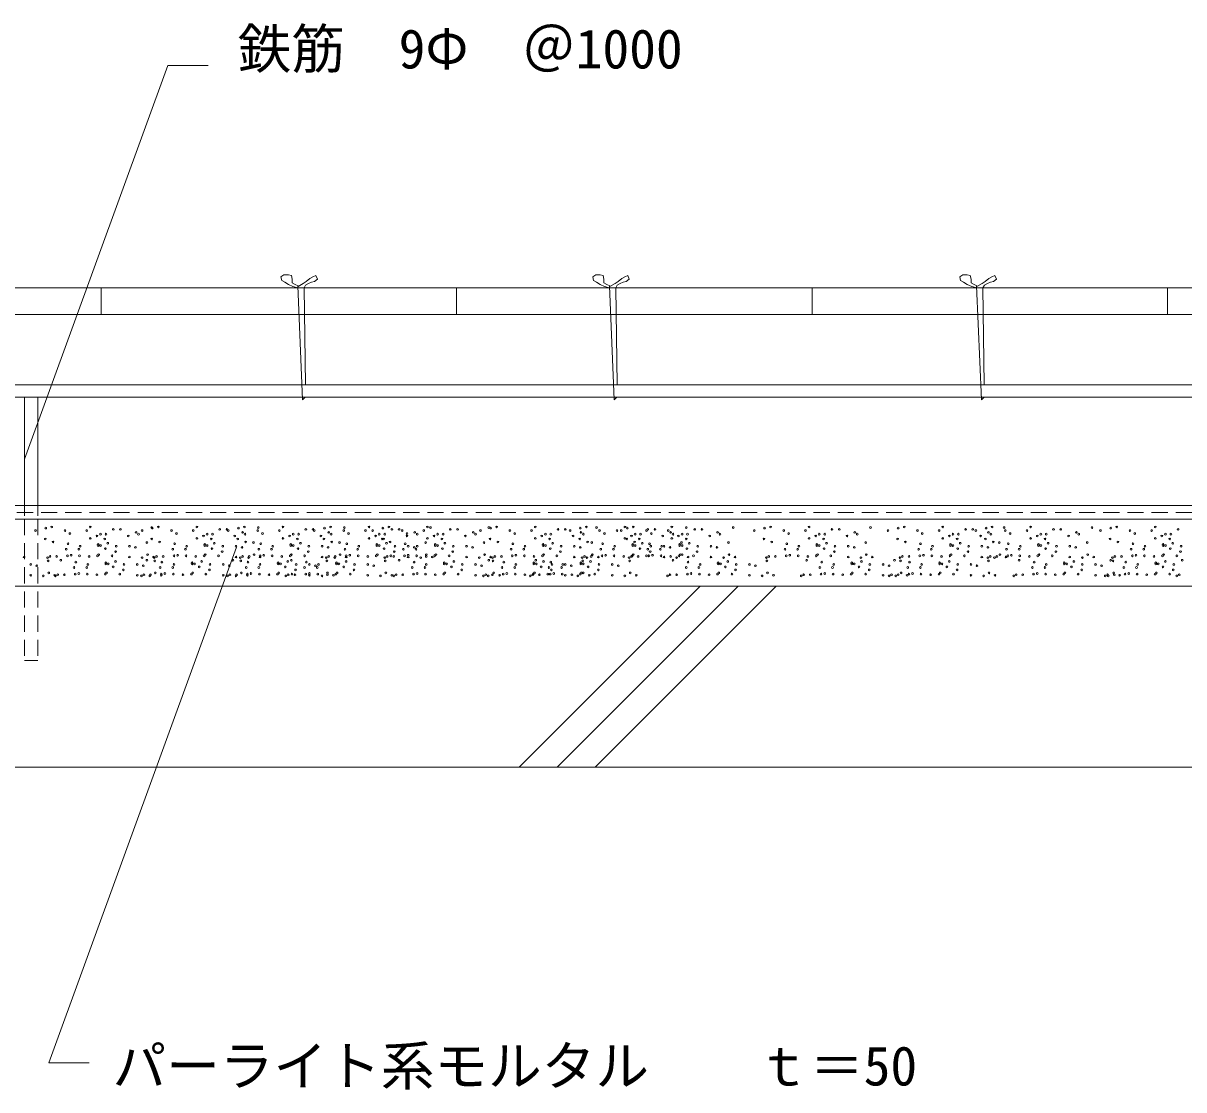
# Model space of a CAD drawing. Units: millimetres, scale not verified. Extents: x -4065 to 3935, y -2767 to 2633.
# Drawn here: x -563 to 303, y -87 to 709 of the extents above; entities that cross this region are included whole.
import ezdxf
from ezdxf.enums import TextEntityAlignment as Align

# ---------------------------------------------------------------- set-up
doc = ezdxf.new("R2010")
doc.units = ezdxf.units.MM
doc.header["$LTSCALE"] = 10
doc.linetypes.add('DASHED1', pattern=[1.8, 1.2, -0.6])
for name, color, linetype, lineweight in [('0-0_0', 3, 'Continuous', 18), ('0-2_2-0', 7, 'Continuous', 18), ('0-3_2-1', 7, 'Continuous', 18)]:
    doc.layers.add(name, color=color, linetype=linetype, lineweight=lineweight)
doc.styles.add('ＭＳ ゴシック', font='')
doc.styles.get('ＭＳ ゴシック').set_extended_font_data('MS Gothic')

msp = doc.modelspace()

# ---------------------------------------------------------------- linework, layer by layer
at = {"layer": '0-0_0'}
for p, q in [((-1913.51, 511.18), (1167.57, 511.18)), ((-504.49, 511.18), (-504.49, 491.18)), ((-239.49, 511.18), (-239.49, 491.18)), ((25.51, 511.18), (25.51, 491.18)), ((290.51, 511.18), (290.51, 491.18)), ((-1913.51, 491.18), (1167.57, 491.18))]:
    msp.add_line(p, q, dxfattribs=at)
at = {"layer": '0-2_2-0'}
for p, q in [((-454.82, 676.95), (-424.82, 676.95)), ((-357.97, 512.72), (-354.39, 427.66)), ((-352.3, 438.68), (-353.25, 511.18)), ((-125.52, 512.72), (-121.95, 427.66)), ((-119.86, 438.68), (-120.81, 511.18)), ((148.24, 512.72), (151.82, 427.66)), ((153.9, 438.68), (152.96, 511.18)), ((-1913.51, 438.68), (1167.57, 438.68)), ((-1913.51, 429.68), (1167.57, 429.68)), ((-561.76, 429.68), (-561.76, 341.1)), ((-561.76, 410.43), (-561.76, 429.68)), ((-551.76, 429.68), (-551.76, 341.1)), ((-551.76, 410.43), (-551.76, 429.68)), ((-354.39, 427.66), (-352.44, 429.68)), ((-121.95, 427.66), (-119.99, 429.68)), ((151.82, 427.66), (153.77, 429.68)), ((-1913.51, 348.68), (1167.57, 348.68)), ((-1913.51, 338.68), (1167.57, 338.68)), ((-403.53, 317.73), (-543.48, -66.8)), ((-192.85, 153.68), (-57.85, 288.68)), ((-164.57, 153.68), (-29.57, 288.68)), ((-136.28, 153.68), (-1.28, 288.68)), ((-543.48, -66.8), (-513.48, -66.8))]:
    msp.add_line(p, q, dxfattribs=at)
at = {"layer": '0-2_2-0', "color": 3, "linetype": 'DASHED1'}
msp.add_line((-1917.31, 343.52), (1167.57, 343.52), dxfattribs=at)
at = {"layer": '0-2_2-0', "linetype": 'DASHED1'}
for p, q in [((-561.76, 338.68), (-561.76, 233.19)), ((-551.76, 338.68), (-551.76, 233.19)), ((-561.76, 233.19), (-551.76, 233.19))]:
    msp.add_line(p, q, dxfattribs=at)
at = {"layer": '0-2_2-0'}
for points in [[(-357.9, 511.18), (-361.61, 512.04), (-364.94, 513.7), (-367.71, 515.37), (-369.93, 516.48), (-370.49, 519.25), (-368.27, 520.92), (-364.94, 520.92), (-362.72, 520.36), (-362.16, 517.59), (-362.16, 514.81), (-359.94, 513.7), (-357.72, 512.59), (-357.72, 512.04), (-353.83, 514.26), (-351.61, 515.92), (-348.84, 518.14), (-346.62, 519.25), (-344.4, 520.36), (-343.29, 517.59), (-345.51, 515.92), (-347.73, 515.37), (-349.95, 514.26), (-352.17, 513.15), (-353.25, 511.18)], [(-125.46, 511.18), (-129.16, 512.04), (-132.49, 513.7), (-135.27, 515.37), (-137.49, 516.48), (-138.04, 519.25), (-135.82, 520.92), (-132.49, 520.92), (-130.27, 520.36), (-129.72, 517.59), (-129.72, 514.81), (-127.5, 513.7), (-125.28, 512.59), (-125.28, 512.04), (-121.39, 514.26), (-119.17, 515.92), (-116.39, 518.14), (-114.17, 519.25), (-111.95, 520.36), (-110.84, 517.59), (-113.06, 515.92), (-115.28, 515.37), (-117.5, 514.26), (-119.72, 513.15), (-120.81, 511.18)], [(148.31, 511.18), (144.6, 512.04), (141.27, 513.7), (138.5, 515.37), (136.28, 516.48), (135.72, 519.25), (137.94, 520.92), (141.27, 520.92), (143.49, 520.36), (144.05, 517.59), (144.05, 514.81), (146.27, 513.7), (148.49, 512.59), (148.49, 512.04), (152.38, 514.26), (154.6, 515.92), (157.37, 518.14), (159.59, 519.25), (161.81, 520.36), (162.92, 517.59), (160.7, 515.92), (158.48, 515.37), (156.26, 514.26), (154.04, 513.15), (152.96, 511.18)]]:
    msp.add_lwpolyline(points, dxfattribs=at)
for centre in [(-553.48, 330.11), (-545.85, 331.9), (-541.36, 332.8), (-531.48, 330.11), (-515.32, 330.11), (-512.63, 332.8), (-495.58, 331), (-490.19, 331), (-478.52, 328.76), (-474.03, 330.11), (-466.85, 332.35), (-466.4, 331.9), (-461.91, 332.8), (-452.04, 330.11), (-435.88, 330.11), (-433.19, 332.8), (-416.13, 331), (-410.74, 331), (-409.84, 330.11), (-402.21, 331.9), (-399.07, 328.76), (-397.73, 332.8), (-387.85, 330.11), (-387.4, 332.35), (-371.69, 330.11), (-369, 332.8), (-351.94, 331), (-346.56, 331), (-345.66, 330.11), (-338.03, 331.9), (-334.89, 328.76), (-333.54, 332.8), (-323.67, 330.11), (-323.22, 332.35), (-307.51, 330.11), (-304.81, 332.8), (-302.12, 330.11), (-294.49, 331.9), (-290, 332.8), (-287.76, 331), (-282.37, 331), (-280.13, 330.11), (-270.7, 328.76), (-263.97, 330.11), (-261.28, 332.8), (-259.03, 332.35), (-244.22, 331), (-238.83, 331), (-227.16, 328.76), (-221.78, 330.11), (-215.49, 332.35), (-214.15, 331.9), (-209.66, 332.8), (-199.78, 330.11), (-183.62, 330.11), (-180.93, 332.8), (-163.88, 331), (-158.49, 331), (-154.9, 330.11), (-147.27, 331.9), (-146.82, 328.76), (-142.78, 332.8), (-135.15, 332.35), (-132.91, 330.11), (-119.89, 330.11), (-116.75, 330.11), (-114.05, 332.8), (-112.26, 331.9), (-107.77, 332.8), (-97.9, 330.11), (-97, 331), (-91.61, 331), (-81.74, 330.11), (-79.94, 328.76), (-79.04, 332.8), (-68.27, 332.35), (-61.99, 331), (-56.6, 331), (-44.93, 328.76), (-33.26, 332.35), (-17.55, 330.11), (-9.92, 331.9), (-5.43, 332.8), (4.44, 330.11), (20.6, 330.11), (23.29, 332.8), (40.35, 331), (45.74, 331), (57.41, 328.76), (69.08, 332.35), (82.09, 330.11), (89.72, 331.9), (94.21, 332.8), (104.09, 330.11), (120.25, 330.11), (122.94, 332.8), (140, 331), (145.38, 331), (147.63, 330.11), (155.26, 331.9), (157.05, 328.76), (159.74, 332.8), (168.72, 332.35), (169.62, 330.11), (185.78, 330.11), (188.47, 332.8), (205.53, 331), (210.91, 331), (222.58, 328.76), (234.25, 332.35), (240.54, 330.11), (248.17, 331.9), (252.66, 332.8), (262.53, 330.11), (278.69, 330.11), (281.38, 332.8), (298.44, 331), (-546.29, 323.82), (-540.46, 321.58), (-529.24, 320.23), (-527.89, 327.86), (-512.63, 324.27), (-507.69, 326.07), (-506.8, 319.78), (-505, 327.41), (-501.86, 323.82), (-500.96, 327.41), (-499.61, 320.68), (-484.35, 326.07), (-476.72, 327.41), (-470.44, 321.13), (-466.85, 323.82), (-461.01, 321.58), (-449.79, 320.23), (-448.45, 327.86), (-433.19, 324.27), (-428.25, 326.07), (-427.35, 319.78), (-425.55, 327.41), (-422.41, 323.82), (-421.52, 327.41), (-420.17, 320.68), (-404.91, 326.07), (-402.66, 323.82), (-397.28, 327.41), (-396.83, 321.58), (-390.99, 321.13), (-385.61, 320.23), (-384.26, 327.86), (-369, 324.27), (-364.06, 326.07), (-363.16, 319.78), (-361.37, 327.41), (-358.23, 323.82), (-357.33, 327.41), (-355.98, 320.68), (-340.72, 326.07), (-338.48, 323.82), (-333.09, 327.41), (-332.64, 321.58), (-326.81, 321.13), (-321.42, 320.23), (-320.08, 327.86), (-304.81, 324.27), (-299.88, 326.07), (-298.98, 319.78), (-297.18, 327.41), (-294.94, 323.82), (-294.04, 323.82), (-293.14, 327.41), (-291.8, 320.68), (-289.1, 321.58), (-277.88, 320.23), (-276.54, 327.86), (-276.54, 326.07), (-268.91, 327.41), (-262.62, 321.13), (-261.28, 324.27), (-256.34, 326.07), (-255.44, 319.78), (-253.65, 327.41), (-250.5, 323.82), (-249.61, 327.41), (-248.26, 320.68), (-233, 326.07), (-225.37, 327.41), (-219.08, 321.13), (-214.6, 323.82), (-208.76, 321.58), (-197.54, 320.23), (-196.19, 327.86), (-180.93, 324.27), (-175.99, 326.07), (-175.1, 319.78), (-173.3, 327.41), (-170.16, 323.82), (-169.26, 327.41), (-167.92, 320.68), (-152.65, 326.07), (-147.72, 323.82), (-145.02, 327.41), (-141.88, 321.58), (-138.74, 321.13), (-130.66, 320.23), (-129.31, 327.86), (-114.05, 324.27), (-112.71, 323.82), (-109.12, 326.07), (-108.22, 319.78), (-106.87, 321.58), (-106.42, 327.41), (-103.28, 323.82), (-102.38, 327.41), (-101.04, 320.68), (-95.65, 320.23), (-94.3, 327.86), (-85.78, 326.07), (-79.04, 324.27), (-78.15, 327.41), (-74.11, 326.07), (-73.21, 319.78), (-71.86, 321.13), (-71.41, 327.41), (-68.27, 323.82), (-67.37, 327.41), (-66.03, 320.68), (-50.77, 326.07), (-43.14, 327.41), (-36.85, 321.13), (-10.37, 323.82), (-4.53, 321.58), (6.69, 320.23), (8.03, 327.86), (23.29, 324.27), (28.23, 326.07), (29.13, 319.78), (30.92, 327.41), (34.07, 323.82), (34.96, 327.41), (36.31, 320.68), (51.57, 326.07), (59.2, 327.41), (65.49, 321.13), (89.28, 323.82), (95.11, 321.58), (106.33, 320.23), (107.68, 327.86), (122.94, 324.27), (127.88, 326.07), (128.77, 319.78), (130.57, 327.41), (133.71, 323.82), (134.61, 327.41), (135.96, 320.68), (151.22, 326.07), (154.81, 323.82), (158.85, 327.41), (160.64, 321.58), (165.13, 321.13), (171.86, 320.23), (173.21, 327.86), (188.47, 324.27), (193.41, 326.07), (194.31, 319.78), (196.1, 327.41), (199.24, 323.82), (200.14, 327.41), (201.49, 320.68), (216.75, 326.07), (224.38, 327.41), (230.66, 321.13), (247.72, 323.82), (253.55, 321.58), (264.78, 320.23), (266.12, 327.86), (281.38, 324.27), (286.32, 326.07), (287.22, 319.78), (289.01, 327.41), (292.16, 323.82), (293.05, 327.41), (294.4, 320.68), (-530.59, 316.19), (-529.69, 311.25), (-526.99, 311.7), (-521.16, 316.19), (-520.71, 311.25), (-520.26, 318.44), (-507.25, 311.25), (-506.8, 318.89), (-506.35, 312.15), (-505, 318.89), (-501.41, 316.64), (-496.47, 311.25), (-493.78, 314.4), (-493.33, 318.44), (-483.46, 318.44), (-478.97, 317.54), (-469.99, 312.15), (-451.14, 316.19), (-450.24, 311.25), (-447.55, 311.7), (-441.71, 316.19), (-441.26, 311.25), (-440.82, 318.44), (-427.8, 311.25), (-427.35, 318.89), (-426.9, 312.15), (-425.55, 318.89), (-421.96, 316.64), (-417.03, 311.25), (-414.33, 314.4), (-413.88, 318.44), (-404.01, 318.44), (-399.52, 317.54), (-390.54, 312.15), (-386.95, 316.19), (-386.06, 311.25), (-383.36, 311.7), (-377.53, 316.19), (-377.08, 311.25), (-376.63, 318.44), (-363.61, 311.25), (-363.16, 318.89), (-362.72, 312.15), (-361.37, 318.89), (-357.78, 316.64), (-352.84, 311.25), (-350.15, 314.4), (-349.7, 318.44), (-339.82, 318.44), (-335.34, 317.54), (-326.36, 312.15), (-322.77, 316.19), (-321.87, 311.25), (-319.18, 311.7), (-313.34, 316.19), (-312.89, 311.25), (-312.44, 318.44), (-299.43, 311.25), (-298.98, 318.89), (-298.53, 312.15), (-297.18, 318.89), (-293.59, 316.64), (-288.66, 311.25), (-285.96, 314.4), (-285.51, 318.44), (-279.23, 316.19), (-278.33, 311.25), (-275.64, 318.44), (-275.64, 311.7), (-271.15, 317.54), (-269.8, 316.19), (-269.35, 311.25), (-268.91, 318.44), (-262.17, 312.15), (-255.89, 311.25), (-255.44, 318.89), (-254.99, 312.15), (-253.65, 318.89), (-250.05, 316.64), (-245.12, 311.25), (-242.42, 314.4), (-241.98, 318.44), (-232.1, 318.44), (-227.61, 317.54), (-218.64, 312.15), (-198.89, 316.19), (-197.99, 311.25), (-195.3, 311.7), (-189.46, 316.19), (-189.01, 311.25), (-188.56, 318.44), (-175.55, 311.25), (-175.1, 318.89), (-174.65, 312.15), (-173.3, 318.89), (-169.71, 316.64), (-164.77, 311.25), (-162.08, 314.4), (-161.63, 318.44), (-151.76, 318.44), (-147.27, 317.54), (-138.29, 312.15), (-132.01, 316.19), (-131.11, 311.25), (-128.42, 311.7), (-122.58, 316.19), (-122.13, 311.25), (-121.68, 318.44), (-108.67, 311.25), (-108.22, 318.89), (-107.77, 312.15), (-106.42, 318.89), (-102.83, 316.64), (-97.9, 311.25), (-97, 316.19), (-96.1, 311.25), (-95.2, 314.4), (-94.75, 318.44), (-93.41, 311.7), (-87.57, 316.19), (-87.12, 311.25), (-86.67, 318.44), (-84.88, 318.44), (-80.39, 317.54), (-73.66, 311.25), (-73.21, 318.89), (-72.76, 312.15), (-71.41, 318.89), (-71.41, 312.15), (-67.82, 316.64), (-62.88, 311.25), (-60.19, 314.4), (-59.74, 318.44), (-49.87, 318.44), (-45.38, 317.54), (-36.4, 312.15), (5.34, 316.19), (6.24, 311.25), (8.93, 311.7), (14.77, 316.19), (15.22, 311.25), (15.66, 318.44), (28.68, 311.25), (29.13, 318.89), (29.58, 312.15), (30.92, 318.89), (34.52, 316.64), (39.45, 311.25), (42.15, 314.4), (42.6, 318.44), (52.47, 318.44), (56.96, 317.54), (65.94, 312.15), (104.98, 316.19), (105.88, 311.25), (108.58, 311.7), (114.41, 316.19), (114.86, 311.25), (115.31, 318.44), (128.33, 311.25), (128.77, 318.89), (129.22, 312.15), (130.57, 318.89), (134.16, 316.64), (139.1, 311.25), (141.79, 314.4), (142.24, 318.44), (152.11, 318.44), (156.6, 317.54), (165.58, 312.15), (170.52, 316.19), (171.41, 311.25), (174.11, 311.7), (179.94, 316.19), (180.39, 311.25), (180.84, 318.44), (193.86, 311.25), (194.31, 318.89), (194.75, 312.15), (196.1, 318.89), (199.69, 316.64), (204.63, 311.25), (207.32, 314.4), (207.77, 318.44), (217.65, 318.44), (222.13, 317.54), (231.11, 312.15), (263.43, 316.19), (264.33, 311.25), (267.02, 311.7), (272.85, 316.19), (273.3, 311.25), (273.75, 318.44), (286.77, 311.25), (287.22, 318.89), (287.67, 312.15), (289.01, 318.89), (292.6, 316.64), (297.54, 311.25), (300.23, 314.4), (300.68, 318.44), (-562, 310.36), (-557.11, 304.8), (-552.62, 303.9), (-544.5, 309.91), (-544.09, 307.49), (-542.7, 310.81), (-537.77, 310.81), (-534.66, 307.94), (-524.79, 302.55), (-523.44, 306.59), (-515.36, 302.55), (-514.47, 304.8), (-513.53, 310.81), (-501, 306.14), (-501, 305.25), (-499.21, 305.25), (-495.61, 303), (-493.82, 307.04), (-487.53, 304.8), (-483.46, 310.36), (-477.66, 304.8), (-474.03, 309.91), (-473.17, 303.9), (-470.48, 307.94), (-465.5, 310.36), (-465.05, 309.91), (-464.64, 307.49), (-463.26, 310.81), (-460.6, 302.55), (-459.26, 306.59), (-458.32, 310.81), (-451.18, 302.55), (-450.28, 304.8), (-436.82, 306.14), (-436.82, 305.25), (-435.02, 305.25), (-434.08, 310.81), (-431.43, 303), (-429.63, 307.04), (-423.35, 304.8), (-413.48, 304.8), (-408.99, 303.9), (-406.29, 307.94), (-404.01, 310.36), (-400.87, 309.91), (-400.46, 307.49), (-399.07, 310.81), (-396.42, 302.55), (-395.07, 306.59), (-394.58, 309.91), (-394.14, 310.81), (-386.99, 302.55), (-386.09, 304.8), (-386.06, 310.36), (-372.63, 306.14), (-372.63, 305.25), (-370.83, 305.25), (-369.9, 310.81), (-367.24, 303), (-365.45, 307.04), (-362.75, 307.94), (-359.16, 304.8), (-352.88, 302.55), (-351.53, 306.59), (-349.29, 304.8), (-344.8, 303.9), (-343.45, 302.55), (-342.56, 304.8), (-339.82, 310.36), (-336.68, 309.91), (-336.27, 307.49), (-334.89, 310.81), (-330.4, 309.91), (-329.95, 310.81), (-329.09, 306.14), (-329.09, 305.25), (-327.3, 305.25), (-323.71, 303), (-321.91, 307.04), (-321.87, 310.36), (-315.63, 304.8), (-305.75, 304.8), (-305.71, 310.81), (-301.26, 303.9), (-293.14, 309.91), (-292.73, 307.49), (-291.35, 310.81), (-286.41, 310.81), (-282.41, 307.94), (-275.64, 310.36), (-272.54, 302.55), (-271.19, 306.59), (-266.21, 309.91), (-263.11, 302.55), (-262.21, 304.8), (-262.17, 310.81), (-257.69, 310.36), (-248.75, 306.14), (-248.75, 305.25), (-246.95, 305.25), (-243.36, 303), (-241.57, 307.04), (-235.28, 304.8), (-232.1, 310.36), (-225.41, 304.8), (-222.67, 309.91), (-220.92, 303.9), (-215.53, 307.94), (-214.15, 310.36), (-212.8, 309.91), (-212.39, 307.49), (-211.01, 310.81), (-206.07, 310.81), (-205.66, 302.55), (-204.31, 306.59), (-196.23, 302.55), (-195.33, 304.8), (-181.87, 306.14), (-181.87, 305.25), (-181.83, 310.81), (-180.52, 307.94), (-180.07, 305.25), (-176.48, 303), (-174.69, 307.04), (-170.65, 302.55), (-169.3, 306.59), (-168.4, 304.8), (-161.22, 302.55), (-160.32, 304.8), (-158.53, 304.8), (-154.04, 303.9), (-151.76, 310.36), (-146.86, 306.14), (-146.86, 305.25), (-145.92, 309.91), (-145.51, 307.49), (-145.06, 305.25), (-144.13, 310.81), (-142.33, 309.91), (-141.47, 303), (-139.68, 307.04), (-139.19, 310.81), (-133.8, 310.36), (-133.39, 304.8), (-123.52, 304.8), (-119.03, 303.9), (-114.95, 310.81), (-110.91, 309.91), (-110.5, 307.49), (-109.12, 310.81), (-104.18, 310.81), (-84.88, 310.36), (-79.94, 310.81), (-78.19, 307.94), (-75.45, 309.91), (-68.31, 302.55), (-66.96, 306.59), (-66.92, 310.36), (-58.88, 302.55), (-57.99, 304.8), (-49.87, 310.36), (-44.52, 306.14), (-44.52, 305.25), (-42.73, 305.25), (-40.44, 309.91), (-39.13, 303), (-37.34, 307.04), (-31.91, 310.36), (-31.06, 304.8), (-21.18, 304.8), (-16.69, 303.9), (-8.57, 309.91), (-8.16, 307.49), (-6.78, 310.81), (-1.84, 310.81), (21.46, 307.94), (22.4, 310.81), (31.33, 302.55), (32.68, 306.59), (40.76, 302.55), (41.66, 304.8), (52.47, 310.36), (55.12, 306.14), (55.12, 305.25), (56.92, 305.25), (60.51, 303), (61.9, 309.91), (62.31, 307.04), (68.59, 304.8), (70.42, 310.36), (78.46, 304.8), (82.95, 303.9), (86.99, 307.94), (91.07, 309.91), (91.48, 307.49), (92.87, 310.81), (96.87, 302.55), (97.8, 310.81), (98.21, 306.59), (106.29, 302.55), (107.19, 304.8), (120.66, 306.14), (120.66, 305.25), (122.04, 310.81), (122.45, 305.25), (126.04, 303), (127.84, 307.04), (134.12, 304.8), (144, 304.8), (148.48, 303.9), (152.11, 310.36), (156.6, 309.91), (157.01, 307.49), (158.4, 310.81), (161.54, 309.91), (163.34, 310.81), (170.07, 310.36), (179.9, 307.94), (187.57, 310.81), (189.78, 302.55), (191.12, 306.59), (199.2, 302.55), (200.1, 304.8), (213.57, 306.14), (213.57, 305.25), (215.36, 305.25), (217.65, 310.36), (218.95, 303), (220.75, 307.04), (227.03, 304.8), (227.07, 309.91), (235.6, 310.36), (236.91, 304.8), (241.4, 303.9), (248.13, 307.94), (249.51, 309.91), (249.92, 307.49), (251.31, 310.81), (256.25, 310.81), (258, 302.55), (259.35, 306.59), (267.43, 302.55), (268.33, 304.8), (280.49, 310.81), (281.79, 306.14), (281.79, 305.25), (283.59, 305.25), (287.18, 303), (288.97, 307.04), (295.26, 304.8), (301.54, 307.94), (-557.11, 296.72), (-547.68, 296.27), (-543.64, 298.51), (-539.15, 296.72), (-538.7, 296.27), (-536.91, 297.17), (-531.97, 297.17), (-523.89, 297.62), (-521.2, 298.06), (-514.91, 297.62), (-507.73, 297.17), (-501.45, 297.62), (-500.55, 298.51), (-490.68, 297.62), (-487.98, 300.76), (-477.66, 296.72), (-474.52, 296.27), (-472.72, 297.17), (-468.23, 296.27), (-467.79, 297.17), (-464.19, 298.51), (-459.71, 297.62), (-459.71, 296.72), (-457.01, 298.06), (-450.73, 297.62), (-443.55, 297.17), (-437.26, 297.62), (-436.37, 298.51), (-426.49, 297.62), (-423.8, 300.76), (-413.48, 296.72), (-410.33, 296.27), (-408.54, 297.17), (-404.05, 296.27), (-403.6, 297.17), (-400.01, 298.51), (-395.52, 297.62), (-395.52, 296.72), (-392.83, 298.06), (-386.54, 297.62), (-379.36, 297.17), (-373.08, 297.62), (-372.18, 298.51), (-366.79, 296.27), (-365, 297.17), (-362.31, 297.62), (-360.06, 297.17), (-359.61, 300.76), (-351.98, 297.62), (-349.29, 298.06), (-349.29, 296.72), (-343.01, 297.62), (-339.86, 296.27), (-335.82, 298.51), (-335.82, 297.17), (-331.34, 296.72), (-329.54, 297.62), (-328.64, 298.51), (-318.77, 297.62), (-316.07, 300.76), (-305.75, 296.72), (-296.33, 296.27), (-292.29, 298.51), (-287.8, 296.72), (-286.45, 296.27), (-284.66, 297.17), (-279.72, 297.17), (-271.64, 297.62), (-268.95, 298.06), (-262.66, 297.62), (-255.48, 297.17), (-249.2, 297.62), (-248.3, 298.51), (-238.42, 297.62), (-235.73, 300.76), (-225.41, 296.72), (-219.57, 296.27), (-217.78, 297.17), (-215.98, 296.27), (-212.84, 297.17), (-211.94, 298.51), (-207.45, 296.72), (-204.76, 297.62), (-202.07, 298.06), (-195.78, 297.62), (-188.6, 297.17), (-184.56, 296.27), (-182.77, 297.17), (-182.32, 297.62), (-181.42, 298.51), (-177.83, 297.17), (-171.55, 297.62), (-169.75, 297.62), (-168.85, 300.76), (-167.06, 298.06), (-160.77, 297.62), (-158.53, 296.72), (-153.59, 297.17), (-149.1, 296.27), (-147.31, 297.62), (-146.41, 298.51), (-145.06, 298.51), (-140.57, 296.72), (-136.54, 297.62), (-133.84, 300.76), (-123.52, 296.72), (-114.09, 296.27), (-110.05, 298.51), (-105.56, 296.72), (-82.22, 296.27), (-80.43, 297.17), (-75.49, 297.17), (-67.41, 297.62), (-64.72, 298.06), (-58.44, 297.62), (-51.25, 297.17), (-44.97, 297.62), (-44.07, 298.51), (-34.2, 297.62), (-31.5, 300.76), (-21.18, 296.72), (-11.76, 296.27), (-7.72, 298.51), (-3.23, 296.72), (17.42, 296.27), (19.22, 297.17), (24.15, 297.17), (32.23, 297.62), (34.93, 298.06), (41.21, 297.62), (48.39, 297.17), (54.67, 297.62), (55.57, 298.51), (65.45, 297.62), (68.14, 300.76), (78.46, 296.72), (82.95, 296.27), (84.75, 297.17), (87.89, 296.27), (89.68, 297.17), (91.93, 298.51), (96.42, 296.72), (97.76, 297.62), (100.46, 298.06), (106.74, 297.62), (113.92, 297.17), (120.21, 297.62), (121.1, 298.51), (130.98, 297.62), (133.67, 300.76), (144, 296.72), (153.42, 296.27), (157.46, 298.51), (161.95, 296.72), (175.86, 296.27), (177.66, 297.17), (182.6, 297.17), (190.68, 297.62), (193.37, 298.06), (199.65, 297.62), (206.83, 297.17), (213.12, 297.62), (214.02, 298.51), (223.89, 297.62), (226.58, 300.76), (236.91, 296.72), (244.09, 296.27), (245.88, 297.17), (246.33, 296.27), (250.37, 298.51), (250.82, 297.17), (254.86, 296.72), (258.9, 297.62), (261.59, 298.06), (267.88, 297.62), (275.06, 297.17), (281.34, 297.62), (282.24, 298.51), (292.12, 297.62), (294.81, 300.76), (297.5, 296.27), (299.3, 297.17)]:
    msp.add_circle(centre, 0.63, dxfattribs=at)
at = {"layer": '0-3_2-1'}
for p, q in [((-561.68, 383.34), (-454.82, 676.95)), ((-1913.51, 288.68), (1167.57, 288.68)), ((-1913.51, 153.68), (1167.57, 153.68))]:
    msp.add_line(p, q, dxfattribs=at)

# ---------------------------------------------------------------- texts
at = {"layer": '0-0_0', "color": 7, "style": 'ＭＳ ゴシック'}
msp.add_text('パーライト系モルタル\u3000\u3000ｔ＝50', height=29.33, dxfattribs=at).set_placement((-496.1, -92.61), align=Align.BOTTOM_LEFT)
at = {"layer": '0-2_2-0', "style": 'ＭＳ ゴシック'}
msp.add_text('鉄筋\u30009Φ\u3000＠1000', height=29.33, dxfattribs=at).set_placement((-402.78, 665.94), align=Align.BOTTOM_LEFT)

doc.saveas('drawing.dxf')
